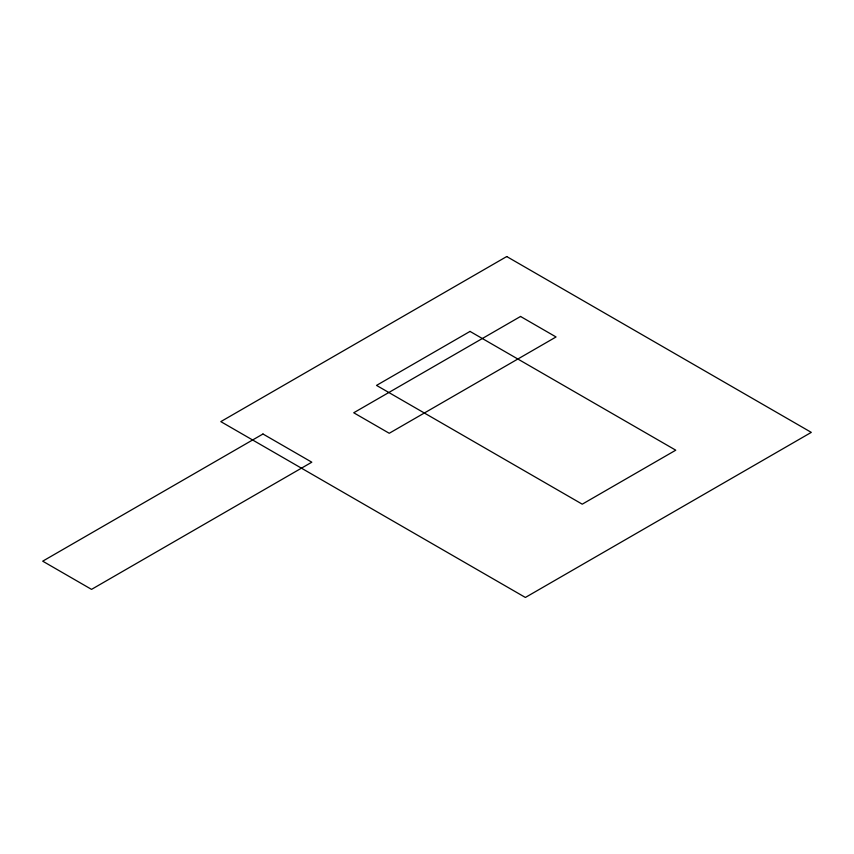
<?xml version="1.0" encoding="UTF-8"?>
<svg xmlns="http://www.w3.org/2000/svg" width="854" height="854" viewBox="0 0 854 854"><rect width="100%" height="100%" fill="white"/><g stroke="black" fill="none" stroke-linecap="round" stroke-linejoin="round"><path stroke-width="1.28" d="M506.732 256.542L220.812 421.62L525.381 597.458L811.3 432.38L506.732 256.542M262.968 434.003L42.7 561.174L91.538 589.377L311.806 462.195L262.968 434.003M470.031 331.416L376.518 385.4L582.247 504.18L675.76 450.186L470.031 331.416M520.545 316.46L353.727 412.77L389.243 433.277L556.05 336.967L520.545 316.46"/></g></svg>
